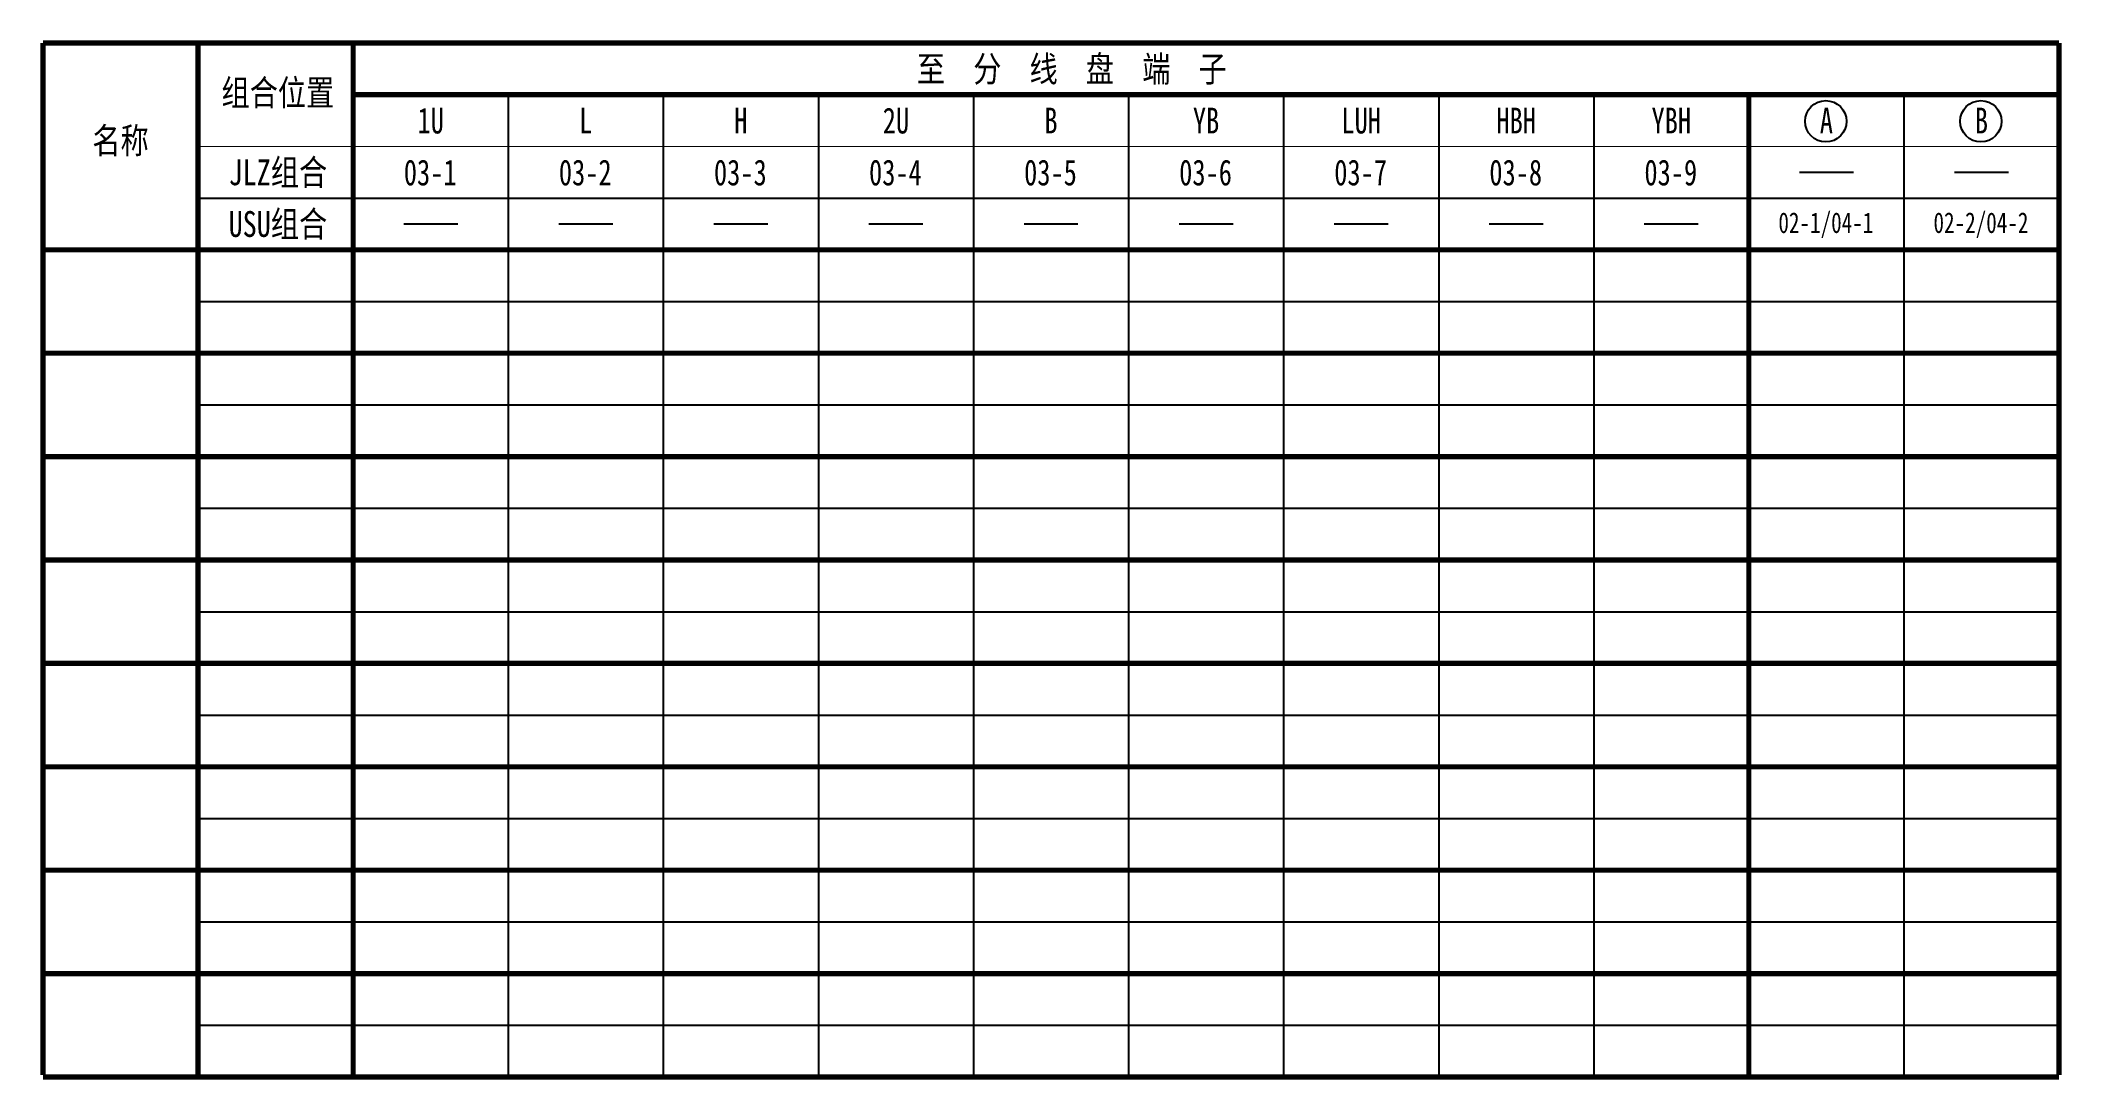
# Model space of a CAD drawing. Header units: inches. Extents: x 0 to 195, y -80 to 20.
import ezdxf
from ezdxf.enums import TextEntityAlignment as Align

# ---------------------------------------------------------------- set-up
doc = ezdxf.new("R2010")
doc.units = ezdxf.units.IN
doc.header["$MEASUREMENT"] = 0
doc.styles.add('CHINESE', font='SimSun.ttf', dxfattribs={"width": 0.9})
doc.styles.add('ITALICC', font='txt', dxfattribs={"width": 0.75})

# ---------------------------------------------------------------- blocks, each defined once
blk = doc.blocks.new('W06')
blk.add_circle((0, 0), 2)

msp = doc.modelspace()

# ---------------------------------------------------------------- linework, layer by layer
at = {"color": 0}
for p, q in [((45, 15), (45, -79.82)), ((60, 15), (60, -79.82)), ((75, 15), (75, -79.82)), ((90, 15), (90, -79.82)), ((105, 15), (105, -79.82)), ((120, 15), (120, -79.82)), ((135, 15), (135, -79.82)), ((150, 15), (150, -79.82)), ((180, 15), (180, -79.82)), ((169.89, 7.5), (175.11, 7.5)), ((184.89, 7.5), (190.11, 7.5)), ((15, 5), (195, 5)), ((34.89, 2.5), (40.11, 2.5)), ((49.89, 2.5), (55.11, 2.5)), ((64.89, 2.5), (70.11, 2.5)), ((79.89, 2.5), (85.11, 2.5)), ((94.89, 2.5), (100.11, 2.5)), ((109.89, 2.5), (115.11, 2.5)), ((124.89, 2.5), (130.11, 2.5)), ((139.89, 2.5), (145.11, 2.5)), ((154.89, 2.5), (160.11, 2.5)), ((15, -5), (195, -5)), ((15, -15), (195, -15)), ((5, -20), (5, -20)), ((15, -25), (195, -25)), ((15, -35), (195, -35)), ((15, -45), (195, -45)), ((15, -55), (195, -55)), ((15, -65), (195, -65)), ((15, -75), (195, -75))]:
    msp.add_line(p, q, dxfattribs=at)
for points, const_width in [([(0, 20), (195, 20)], 0.5), ([(0, -79.82), (0, 20)], 0.5), ([(15, 20), (15, -79.82)], 0.5), ([(30, 20), (30, -79.82)], 0.5), ([(195, 20), (195, -79.82)], 0.5), ([(30, 15), (195, 15)], 0.5), ([(165, 15), (165, -79.82)], 0.5), ([(15, 10), (195, 10)], 0.1), ([(0, 0), (195, 0)], 0.5), ([(0, -10), (5, -10), (195, -10)], 0.5), ([(0, -20), (5, -20), (195, -20)], 0.5), ([(0, -30), (5, -30), (195, -30)], 0.5), ([(0, -40), (5, -40), (195, -40)], 0.5), ([(0, -50), (5, -50), (195, -50)], 0.5), ([(0, -60), (5, -60), (195, -60)], 0.5), ([(0, -70), (5, -70), (195, -70)], 0.5), ([(0, -80), (5, -80), (195, -80)], 0.5)]:
    msp.add_lwpolyline(points, dxfattribs=dict(at, const_width=const_width))

# ---------------------------------------------------------------- block references
for p in [(172.44, 12.43), (187.44, 12.43)]:
    msp.add_blockref('W06', p, dxfattribs=at)

# ---------------------------------------------------------------- texts
at = {"color": 7}
for s, height, style, width, p in [('至  分  线  盘  端  子', 2.5, 'CHINESE', 0.8, (99.51, 17.55)), ('组合位置', 2.5, 'CHINESE', 0.8, (22.72, 15.26)), ('名称', 2.5, 'CHINESE', 0.8, (7.5, 10.61)), ('JLZ组合', 2.5, 'CHINESE', 0.8, (22.72, 7.55)), ('03-1', 2.5, 'ITALICC', 0.75, (37.45, 7.46)), ('03-2', 2.5, 'ITALICC', 0.75, (52.45, 7.46)), ('03-3', 2.5, 'ITALICC', 0.75, (67.45, 7.46)), ('03-4', 2.5, 'ITALICC', 0.75, (82.45, 7.46)), ('03-5', 2.5, 'ITALICC', 0.75, (97.45, 7.46)), ('03-6', 2.5, 'ITALICC', 0.75, (112.45, 7.46)), ('03-7', 2.5, 'ITALICC', 0.75, (127.45, 7.46)), ('03-8', 2.5, 'ITALICC', 0.75, (142.45, 7.46)), ('03-9', 2.5, 'ITALICC', 0.75, (157.45, 7.46)), ('USU组合', 2.5, 'CHINESE', 0.8, (22.72, 2.55)), ('02-1/04-1', 2, 'ITALICC', 0.75, (172.45, 2.46)), ('02-2/04-2', 2, 'ITALICC', 0.75, (187.45, 2.46))]:
    msp.add_text(s, height=height, dxfattribs=dict(at, style=style, width=width)).set_placement(p, align=Align.MIDDLE)
at = {"color": 7, "style": 'ITALICC', "width": 0.75}
for s, p in [('1U', (37.5, 10.5)), ('L', (52.5, 10.5)), ('H', (67.5, 10.5)), ('2U', (82.5, 10.5)), ('B', (97.5, 10.5)), ('YB', (112.5, 10.5)), ('LUH', (127.5, 10.5)), ('HBH', (142.5, 10.5)), ('YBH', (157.5, 10.5)), ('A', (172.5, 10.5)), ('B', (187.5, 10.5))]:
    msp.add_text(s, height=2.5, dxfattribs=at).set_placement(p, align=Align.BOTTOM_CENTER)

doc.saveas('drawing.dxf')
